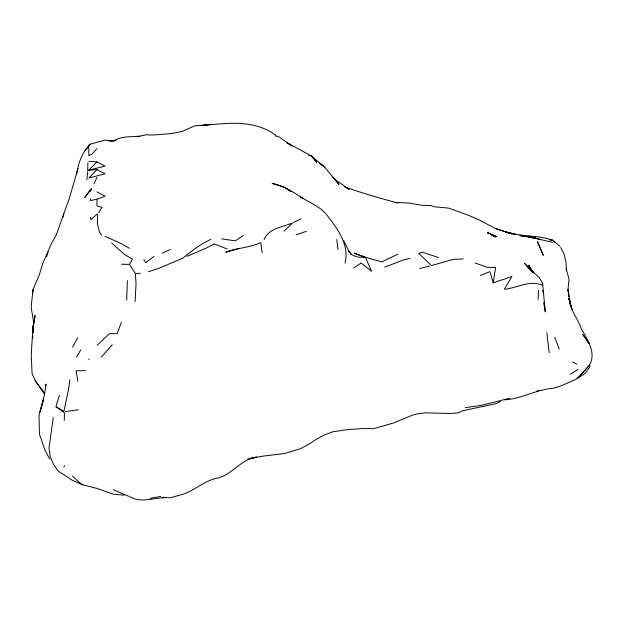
<?xml version="1.0" encoding="UTF-8"?>
<svg xmlns="http://www.w3.org/2000/svg" width="623" height="623" viewBox="0 0 623 623"><rect width="100%" height="100%" fill="white"/><g stroke="black" fill="none" stroke-linecap="round" stroke-linejoin="round"><path stroke-width="0.93" d="M96.962 191.876L105.1 196.261L96.962 199.228L96.962 205.917L102.094 207.358L98.59 212.848M32.949 332.713L32.972 327.161L35.028 315.308L34.358 322.527M127.404 280.763L126.671 299.975M64.286 420.4L64.418 412.784L55.868 406.617L63.896 411.382L68.413 389.982L69.877 379.742M45.923 386.058L45.97 384.15L44.537 394.367L40.012 412.029L43.579 399.047L39.031 415.214L39.475 434.254L45.097 450.413L49.614 458.902M87.687 170.858L87.882 162.658M32.894 292.358L32.988 289.594L39.428 274.525L42.551 263.996L51.327 243.811L56.28 234.902L69.472 197.919L78 168.366M32.793 332.69L32.972 327.161L31.243 354.347L32.046 373.395L35.316 380.902L44.482 393.362L35.316 380.902M97.328 222.972L97.679 214.203L96.962 214.203L90.888 219.678L90.397 217.575M135.098 301.571L136.063 283.34L135.331 273.52L129.506 264.386L121.368 264.23M538.124 299.39L538.576 290.256M90.514 198.721L90.397 200.606L96.962 199.228M345.025 263.062C349.635 244.302 337.393 228.875 326.865 214.997C320.206 206.439 309.265 202.522 300.364 196.759L302.809 198.285C293.308 192.063 283.496 185.67 272.181 183.427L284.088 187.165L291.33 191.759M32.988 289.594L31.15 307.318L33.985 324.318M86.815 179.743L87.664 172.182M53.274 417.511L48.991 448.163L50.237 456.846L53.531 464.337L58.219 471.027L72.548 480.434L83.03 484.889L96.962 488.416L113.23 494.156L124.078 495.16M533.662 272.89L527.05 266.107L539.339 277.803L542.563 283.169L542.594 285.318C529.799 279.548 517.145 288.075 504.357 289.29L511.904 276.464L493.214 282.858L495.628 267.501L487.49 267.337L475.084 262.992M62.978 217.139L63.756 213.409M76.761 173.942C78.327 162.813 82.15 152.214 90.257 144.154L105.092 140.105L113.23 141.437C122.941 134.436 135.082 138.251 145.774 134.77C153.936 135.487 162.058 134.147 170.188 133.696M90.615 191.339L91.324 188.862L84.876 197.413L91.324 188.862M63.943 467.172L64.418 465.607M56.28 405.339L59.458 395.146M46.616 256.637L48.142 252.105M121.368 322.223L117.171 333.648L109.383 333.702L97.188 345.181M87.859 148.297L88.824 145.953M94.042 183.917L96.962 177.321M264.129 239.403C268.669 228.259 282.305 227.302 292.055 223.081M504.669 399.771C521.412 398.922 535.982 389.694 552.578 388.316C559.477 386.86 565.801 383.823 572.194 380.972C579.522 378.519 583.447 371.363 588.634 366.137C597.402 353.934 587.279 339.473 581.267 328.757C578.245 319.459 571.361 311.812 569.718 302.023M72.548 347.291L77.75 337.611M129.506 264.386L132.45 259.059L124.288 254.379L111.61 242.908M76.567 357.088L80.686 349.939M85.141 150.595L90.257 144.154M101.253 357.189L112.226 344.737M96.962 148.663L91.737 154.403L88.824 155.649L88.824 148.702M588.634 366.137L577.389 378.426L585.122 373.333L589.895 366.861L589.708 365.133M319.552 163.187L324.669 166.754L320.167 163.818M96.962 169.627L88.824 177.999L105.092 173.809L96.962 169.627L88.824 170.149L96.962 161.902L105.092 166.139L88.824 170.149M284.088 231.18L292.226 223.346M153.912 256.411L145.774 262.61L143.804 259.62M243.414 235.362L235.276 240.875L221.765 238.874M353.638 268.038L361.169 262.992L371.557 271.324L365.452 257.354L354.238 253.148L365.452 257.354L381.72 261.894L397.996 254.153M570.224 374.291L578.035 369.408M210.87 239.31L202.732 243.531L194.594 248.935L182.734 258.21L158.888 268.334L148.515 271.737M293.347 222.536L300.948 218.821M536.31 391.462L538.747 390.294M500.51 401.461L495.628 403.774L463.084 410.65L458.03 412.854L450.811 413.47L425.486 412.862L417.706 413.789L412.893 414.98L393.97 422.846L373.59 428.71L365.452 428.414L349.176 429.465L332.908 431.731L324.77 434.838L316.632 439.075L308.502 444.433L300.364 448.708L284.477 453.575L263.07 456.098L247.829 459.058M162.05 253.148L170.188 249.613M186.978 256.365L205.66 248.367L214.32 243.967L227.138 248.951M384.625 267.135L404.272 259.69L410.098 258.475M480.349 275.428L489.99 271.597L493.214 282.858M296.143 234.84L306.337 231.335M495.285 237.083L496.726 236.647L487.49 232.659L489.055 233.547M509.707 398.253L481.018 405.425L465.264 407.637M430.968 265.709L452.726 259.48L463.084 258.872M238.648 248.616L225.752 252.167C237.153 247.915 249.706 247.674 260.788 242.612L262.143 252.79M419.637 268.56L429.52 266.044M249.543 458.699L256.692 457.048C241.708 458.917 233.002 473.488 219 477.81C203.955 479.998 193.41 492.365 178.669 495.433L170.188 497.839L162.05 497.24M170.577 133.704L182.142 131.437L194.594 125.877L220.114 123.899C239.248 122.233 260.064 123.315 275.95 135.386M150.353 498.275L160.625 496.453M201.626 125.496L210.862 124.382L201.797 125.496M65.283 411.577L78.397 409.755M109.087 141.024L115.964 140.206M137.994 136.71L139.848 136.492M88.552 359.245L89.198 359.191M165.695 497.738C153.686 497.543 140.673 503.454 129.506 496.539M135.331 273.52L140.253 273.341M85.624 370.646L76.107 370.856L77.813 381.229M395.029 202.506L408.579 202.981L422.402 205.341L430.54 205.512L434.519 206.797L448.544 208.09L468.566 215.317L479.36 220.051L495.628 228.641L511.904 233.898L495.628 228.641M365.452 257.354L357.314 257.058L351.559 254.69L348.662 251.147M88.824 161.279L96.962 161.902M568.838 298.355L572 309.553L568.854 298.355L570.87 306.571L568.036 289.422L568.254 292.086M520.034 235.346L524.878 235.837M520.47 235.377L524.948 235.844M552.578 242.316L526.591 236.366L520.034 235.619L524.823 236.444M549.712 239.816L552.578 240.221L560.03 246.28M550.047 239.808L552.578 240.221C537.306 234.739 520.571 236.997 505.191 231.756L507.706 232.675M526.739 236.771L536.31 238.407L528.172 236.312L540.562 239.52M308.525 155.353L311.204 155.859L324.77 167.346L338.928 184.385L332.908 176.979M496.726 236.647L487.404 232.636L488.977 233.524M536.31 238.407L526.591 236.366M505.191 231.756L516.483 234.63L503.766 231.32M275.296 135.923L278.979 136.881L292.226 146.094L286.806 142.69M397.996 203.036C380.022 198.278 362.134 193.06 344.589 186.908M438.678 257.564L422.402 252.198L418.781 253.46L430.54 264.619M128.533 496.188L113.23 489.694M346.738 188.13L349.176 189.26L335.057 179.665M105.092 236.366L121.368 243.702L129.506 248.32M83.03 484.889L80.686 483.658L72.556 476.19M316.632 161.155L311.204 155.859L286.876 142.683M572.677 361.901L576.991 364.424M286.767 188.753L291.447 191.502M533.802 272.858L524.496 263.342L532.852 272.15L528.802 265.102L530.796 269.416M587.699 341.747L588.922 343.125L582.894 334.637L588.922 343.125M311.204 155.859L316.632 162.548L316.243 161.894M351.559 254.69L349.176 251.684L343.616 240.486M554.026 241.14L555.109 242.604M40.16 387.506L44.513 394.242M101.385 235.128L99.205 231.281L97.344 223.408M560.716 247.487L564.064 254.137L566.081 262.369L566.432 270.616M554.774 337.191L559.197 349.137M543.606 302.552L545.327 311.928L542.563 283.169M566.128 268.591L569.064 279.431L568.098 288.511L568.347 292.07M543.007 291.299L543.49 293.098L542.89 290.334M324.669 166.754L324.77 167.346M546.846 332.612L549.198 352.758M336.77 239.505L337.985 249.605M568.48 294.749L568.628 296.525M568.464 293.854L568.651 296.517M32.715 338.234L32.645 335.47M33.144 325.79L32.84 332.526L33.144 325.79M494.498 236.639L491.345 234.855L494.506 236.639M538.038 242.97L537.33 241.389L543.264 255.383L538.038 242.97"/></g></svg>
